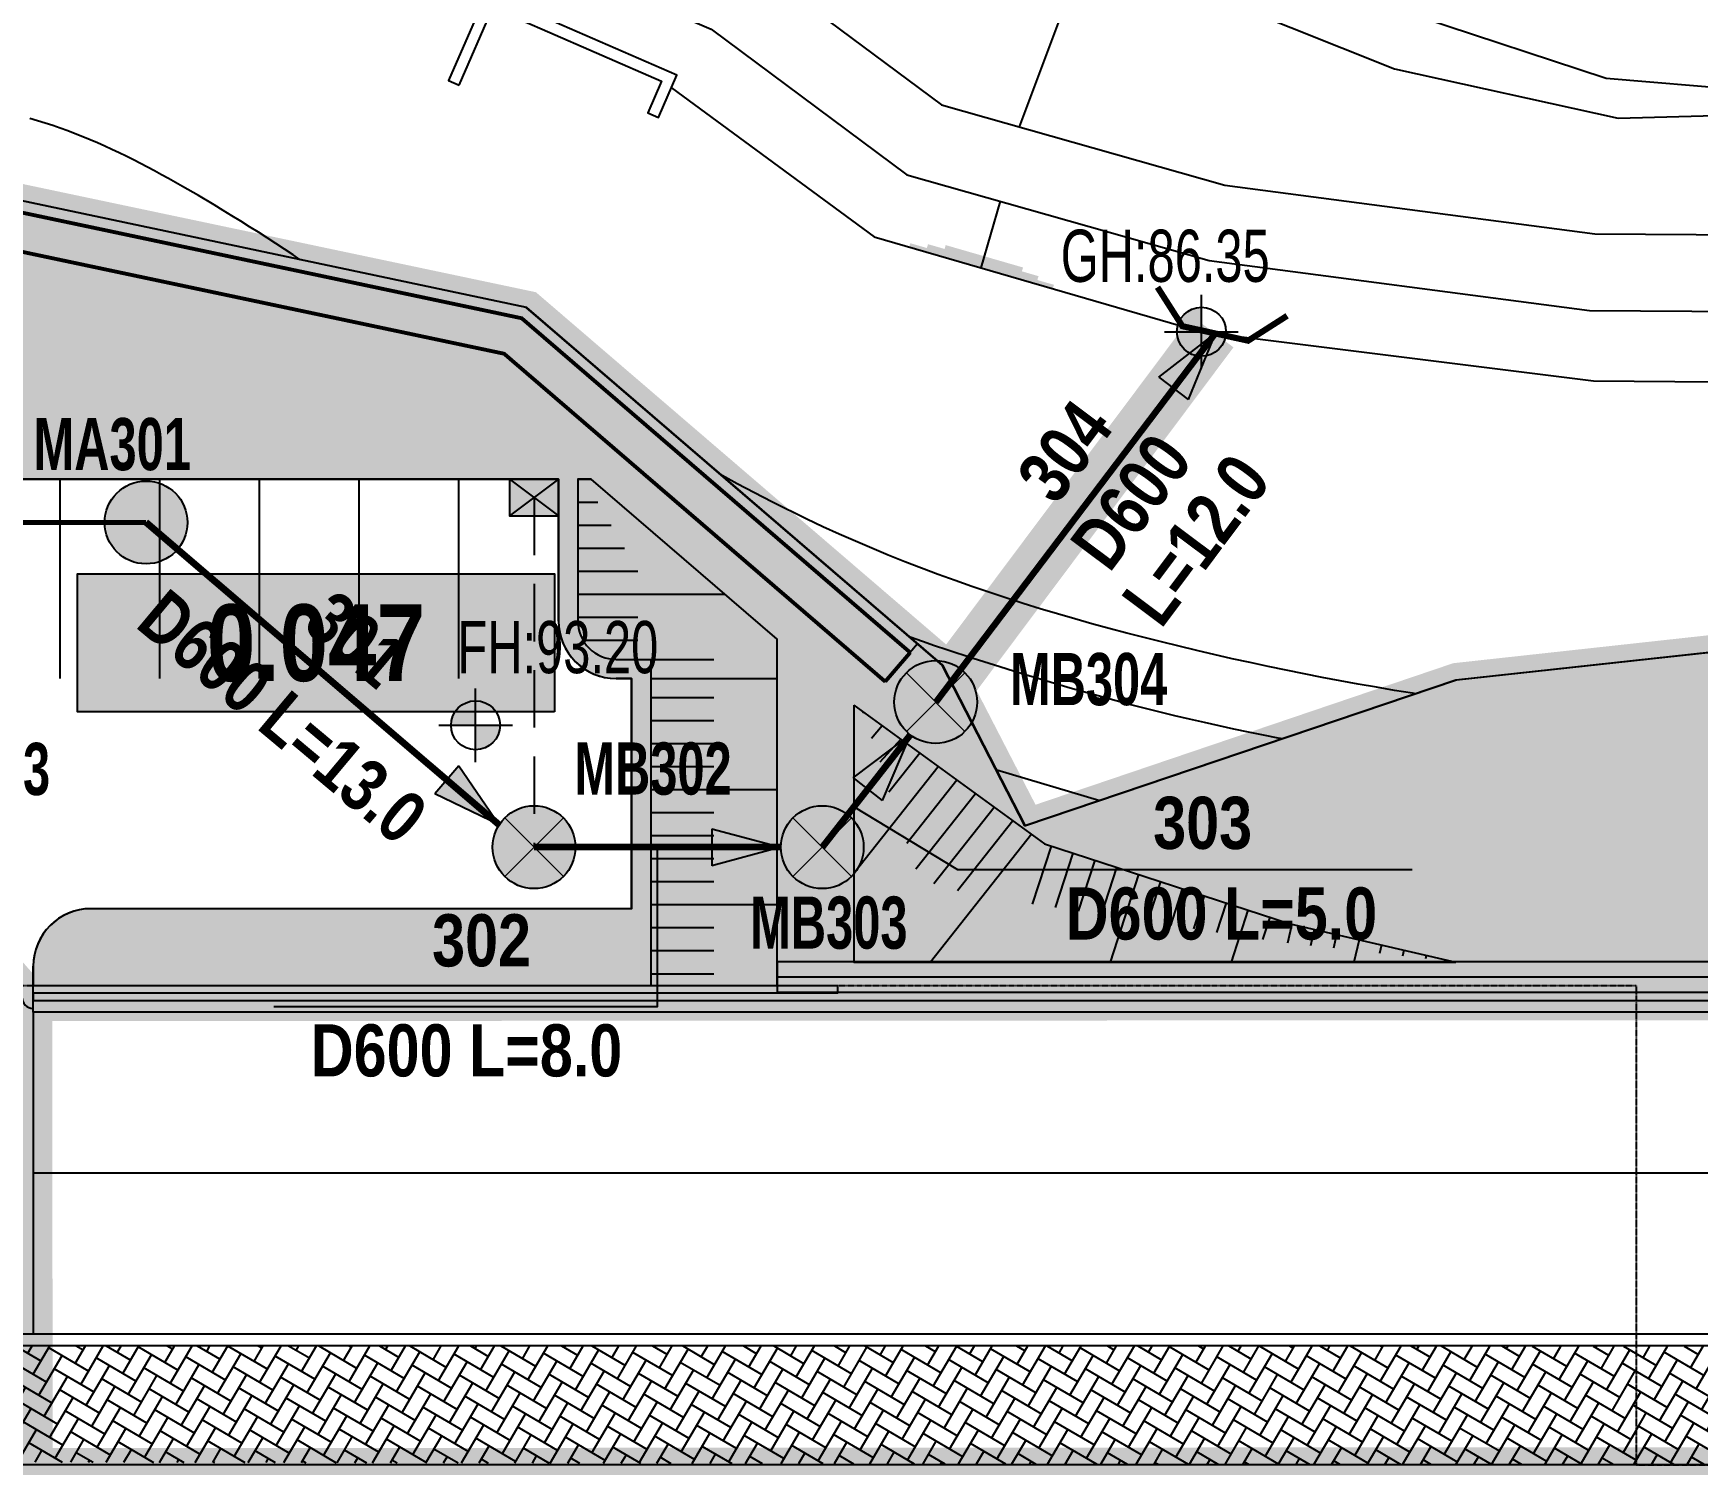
# Model space of a CAD drawing. Header units: inches. Extents: x 7998 to 323252, y 7981 to 229604.
# Drawn here: x 103070 to 146476, y 142182 to 179509 of the extents above; entities that cross this region are included whole.
import ezdxf
from ezdxf.enums import TextEntityAlignment as Align
from ezdxf.lldxf.tags import DXFTag
from ezdxf.xclip import XClip

# ---------------------------------------------------------------- set-up
doc = ezdxf.new("R2010")
doc.units = ezdxf.units.IN
doc.header["$MEASUREMENT"] = 0
doc.header["$XCLIPFRAME"] = 0
for name, pattern in [('ACAD_ISO07W100', [3, 0, -3]), ('DASHED', [0.75, 0.5, -0.25]), ('HIDDENX2', [0.75, 0.5, -0.25]), ('PHANTOM', [25, 20, -1, 1, -1, 1, -1]), ('XREF_BASE$0$HID', [2, 1.1, -0.9])]:
    doc.linetypes.add(name, pattern=pattern)
for name, color, linetype in [('-00 기호-관보호공D200-우수', 7, 'Continuous'), ('-00 기호-관보호공D600-우수', 7, 'Continuous'), ('-00 기호-우수-U형플륨관D200', 4, 'Continuous'), ('-00 기호-우수-설비관(RD)', 3, 'HIDDENX2'), ('CD_BASIN AREA', 30, 'Continuous'), ('CD_BASIN AREA_TEXT', 240, 'Continuous'), ('CD_BOX', 130, 'Continuous'), ('CD_MH_D1200', 100, 'Continuous'), ('CD_MH_D900', 100, 'Continuous'), ('CD_MH_TEXT', 100, 'Continuous'), ('CD_PIPE_TEXT', 93, 'Continuous'), ('CD_PIPE_흄관', 100, 'Continuous'), ('CD_R GULLY', 90, 'Continuous'), ('CD_SUBDRAIN PIPE D250', 50, 'DASHED'), ('CE_GH', 240, 'Continuous'), ('CE_PROPERTY LINE', 2, 'PHANTOM'), ('CE_SITE_FH', 170, 'Continuous'), ('CE_UNDER_LINE', 7, 'Continuous'), ('XREF_BASE$0$0-녹지', 71, 'Continuous'), ('XREF_BASE$0$1-1CON', 35, 'Continuous'), ('XREF_BASE$0$1-5CON', 30, 'Continuous'), ('XREF_BASE$0$1-HY', 8, 'Continuous'), ('XREF_BASE$0$1-ROAD', 1, 'Continuous'), ('XREF_BASE$0$1-낙차구조물', 7, 'Continuous'), ('XREF_BASE$0$1-물선', 5, 'Continuous'), ('XREF_BASE$0$A-조적해치', 8, 'Continuous'), ('XREF_BASE$0$CE-SLOP-FILL', 1, 'Continuous'), ('XREF_BASE$0$COL', 2, 'Continuous'), ('XREF_BASE$0$NR', 7, 'Continuous'), ('XREF_BASE$0$WID', 4, 'Continuous'), ('XREF_BASE$0$사업부지', 7, 'Continuous'), ('XREF_BASE$0$절토옹벽', 2, 'Continuous'), ('XREF_BASE$0$지상1층 평면도$0$A-PK', 6, 'Continuous'), ('XREF_BASE$0$지하2층외벽선', 6, 'Continuous'), ('날개벽', 3, 'Continuous')]:
    doc.layers.add(name, color=color, linetype=linetype)
doc.layers.add('CE_FH_TEXT', color=130, linetype='Continuous', lineweight=20)
doc.layers.add('CE_GH_TEXT', color=2, linetype='Continuous', lineweight=20)
doc.styles.get("Standard").update_dxf_attribs({"font": 'txt', "bigfont": 'whgtxt.shx'})
doc.styles.add('나눔고딕B', font='나눔고딕BOLD.TTF')
doc.styles.add('나눔고딕N', font='나눔고딕.TTF')
doc.styles.add('휴먼엑스포', font='HMFMMUEX.TTC')
tags = doc.linetypes.add('HIDDEN2', pattern=[4.7625, 3.175, -1.5875]).pattern_tags.tags
tags[6:7] = [DXFTag(74, 4), DXFTag(75, 0), DXFTag(340, '0'), DXFTag(46, 1.0), DXFTag(50, 0.0), DXFTag(44, 0.0), DXFTag(45, 0.0)]
tags[4:5] = [DXFTag(74, 4), DXFTag(75, 0), DXFTag(340, '0'), DXFTag(46, 1.0), DXFTag(50, 0.0), DXFTag(44, 0.0), DXFTag(45, 0.0)]
doc.linetypes.add('U', pattern='A,0.5,-0.0645,["U",휴먼엑스포,S=0.4,R=0,X=0,Y=-0.2],-0.4355,0.25', length=1.25)
doc.dimstyles.new('ISO-25', dxfattribs={"dimtxt": 2.5, "dimasz": 2.5, "dimexe": 1.25, "dimexo": 0.625, "dimtad": 1, "dimtxsty": 'Standard', "dimcen": 2.5, "dimadec": 0, "dimazin": 0, "dimtfac": 1, "dimtmove": 0, "dimatfit": 3, "dimfxl": 1, "dimarcsym": 0})
pattern_1 = [(59.62512505, (-197428128.22, -418529398.62), (-142.83199963, 547.356392), [1200, -400]), (149.62512505, (-197427925.96, -418529053.53), (-142.83199963, 547.356392), [1200, -400])]

# ---------------------------------------------------------------- blocks, each defined once
blk = doc.blocks.new('XREF_BASE$0$G$C0DE8C9DA')
at = {"layer": 'XREF_BASE$0$A-조적해치', "color": 8}
blk.add_arc((8900, 27500, 206000), 300, 180, 270, dxfattribs=at)
blk = doc.blocks.new('XREF_BASE$0$XREF_BASE$0$A$C5E376D50')
at = {"layer": 'Defpoints', "color": 8, "linetype": 'Continuous', "flags": 128}
blk.add_lwpolyline([(360346, 223424), (363071, 246497), (359200, 258788), (354548, 315113), (347614, 310711), (345903, 311867), (339610, 313429), (331652, 314184), (323101, 318712), (307605, 318926), (287145, 316698), (275910, 312898), (273752, 317089), (262907, 326413), (241927, 330849), (227766, 320223), (223487, 311370)], dxfattribs=at)
blk = doc.blocks.new('XREF_BASE$0$A$C6A6F38D5')
h = blk.add_hatch(color=253)
h.dxf.hatch_style = 1
h.paths.add_polyline_path([(32023, 157745), (22390, 150517), (15641, 148904), (8102, 147102), (2662, 145802), (706, 145334), (6071, 124843), (7039, 125095), (1918, 144596), (8212, 146103), (8325, 146127), (15874, 147931), (22633, 149547), (22833, 149599), (32260, 156673), (52337, 152428), (62275, 143878), (62927, 144636), (52795, 153353)])
at = {"layer": 'Defpoints', "ltscale": 150, "flags": 128}
blk.add_lwpolyline([(97630, 146144), (77170, 143916), (65936, 140116), (63777, 144307), (52932, 153630), (31952, 158067), (22680, 151109), (15558, 149251), (11138, 149290), (8047, 147602), (383, 147572), (0, 146160), (5456, 125252), (7736, 116516), (9470, 109870), (12625, 104706), (13097, 96717), (11239, 88655), (7342, 76542), (7381, 64279)], dxfattribs=at)
at = {"layer": 'XREF_BASE$0$CE-SLOP-FILL', "color": 251}
for p, q in [((54259, 149157), (54605, 149157)), ((54259, 148557), (54781, 148557)), ((54259, 147957), (55129, 147957)), ((54259, 147357), (55478, 147357)), ((54259, 146757), (55827, 146757)), ((54259, 146157), (58093, 146157)), ((54259, 145557), (55827, 145557)), ((54393, 144957), (55827, 144957)), ((56159, 144457), (57809, 144457)), ((56159, 143462), (57809, 143462)), ((56159, 142862), (57809, 142862)), ((61710, 143079), (61686, 143051)), ((62196, 142725), (61914, 142395)), ((62679, 142374), (62136, 141778)), ((56159, 142262), (57809, 142262)), ((63175, 142013), (62367, 140993)), ((56159, 141662), (57809, 141662)), ((63660, 141659), (61459, 138878)), ((64146, 141306), (62838, 139654)), ((56159, 141062), (59459, 141062)), ((64632, 140953), (63073, 138984)), ((56159, 140462), (57809, 140462)), ((65117, 140599), (63540, 138607)), ((65603, 140246), (64158, 138421)), ((56159, 139862), (57809, 139862)), ((66099, 139906), (63452, 136563)), ((66599, 139590), (66107, 138077)), ((67170, 139404), (66708, 137984)), ((56159, 139262), (57809, 139262)), ((67740, 139219), (67309, 137891)), ((68311, 139033), (67910, 137798)), ((56159, 138662), (57809, 138662)), ((68882, 138848), (68139, 136563)), ((69452, 138662), (69111, 137613)), ((70023, 138477), (69712, 137520)), ((56159, 138157), (56159, 135956)), ((56159, 138062), (59459, 138062)), ((70593, 138291), (70313, 137427)), ((71164, 138106), (70913, 137335)), ((71735, 137920), (71294, 136563)), ((72305, 137735), (72115, 137149)), ((56159, 137462), (57809, 137462)), ((72877, 137553), (72763, 137058)), ((73462, 137418), (73363, 136991)), ((74046, 137283), (73963, 136923)), ((56159, 136862), (57809, 136862)), ((74631, 137148), (74496, 136563)), ((75215, 137013), (75163, 136788)), ((75800, 136877), (75764, 136720)), ((76384, 136742), (76364, 136653)), ((76969, 136607), (76964, 136585)), ((56159, 136262), (57809, 136262))]:
    blk.add_line(p, q, dxfattribs=at)
blk.add_lwpolyline([(56159, 135956), (59459, 135957), (59459, 144982), (54605, 149157), (54259, 149157), (54259, 145457, 0.414214), (55259, 144457), (56159, 144457), (56159, 138157)], format="xyb", dxfattribs=at)
for points in [[(56159, 143957), (59459, 143957)], [(61459, 143262), (66428, 139645), (66428, 139645), (72833, 137563), (77159, 136563)], [(61459, 143262), (61459, 136563), (77159, 136563)]]:
    blk.add_lwpolyline(points, dxfattribs=at)
at = {"layer": 'XREF_BASE$0$절토옹벽', "color": 8, "linetype": 'ByBlock', "ltscale": 5, "const_width": 100, "flags": 128}
for points in [[(62927, 144636), (52795, 153353), (32023, 157745), (22390, 150517), (15641, 148904), (8102, 147102), (4601, 146265), (723, 145338), (6071, 124843)], [(62275, 143878), (52337, 152428), (32260, 156673), (22824, 149593), (15874, 147931), (8222, 146103), (1918, 144596), (7039, 125095)], [(62275, 143878), (62927, 144636)]]:
    blk.add_lwpolyline(points, dxfattribs=at)
blk = doc.blocks.new('XREF_BASE$0$A$C55BF2D68')
at = {"layer": 'Defpoints', "color": 8, "elevation": 103000, "flags": 128}
blk.add_lwpolyline([(144915, 50641), (147641, 73715), (143769, 86006), (139117, 142330), (132183, 137929), (130472, 139085), (124179, 140647), (116221, 141402), (107671, 145930), (92175, 146144), (71714, 143916), (60480, 140116), (58322, 144307), (47476, 153630), (26496, 158067)], dxfattribs=at)
blk = doc.blocks.new('XREF_BASE', base_point=(0, 0))
at = {"layer": 'XREF_BASE$0$0-녹지'}
h = blk.add_hatch(color=254, dxfattribs=at)
h.dxf.hatch_style = 1
edge = h.paths.add_edge_path()
edge.add_arc((133461, 52569), 17500, 296.8893, 329.8113)
edge.add_arc((160256, 36981), 13500, 90.087, 149.8113, ccw=False)
edge.add_line((160236, 50481), (160682, 50481))
edge.add_line((160682, 50481), (160682, 45292))
edge.add_line((160682, 45292), (176682, 45301))
edge.add_line((176682, 45301), (184808, 50635))
edge.add_line((184808, 50635), (200764, 63591))
edge.add_line((200764, 63591), (200122, 64430))
edge.add_line((200122, 64430), (200872, 65038))
edge.add_line((200872, 65038), (200872, 68885))
edge.add_line((200872, 68885), (205269, 68885))
edge.add_line((205269, 68885), (205269, 81694))
edge.add_line((205269, 81694), (211599, 81694))
edge.add_line((211599, 81694), (211599, 91785))
edge.add_line((211599, 91785), (205269, 91785))
edge.add_line((205269, 91785), (205272, 127088))
edge.add_line((205272, 127088), (205069, 127088))
edge.add_line((205069, 127088), (205033, 155289))
edge.add_line((205033, 155289), (186237, 155289))
edge.add_line((186237, 155289), (179429, 160842))
edge.add_line((179429, 160842), (178797, 160068))
edge.add_line((178797, 160068), (185881, 154289))
edge.add_line((185881, 154289), (103072, 154288))
edge.add_line((103072, 154288), (103072, 154488))
edge.add_line((103072, 154488), (103072, 155188))
edge.add_arc((104572, 155188), 1500, 90, 180, ccw=False)
edge.add_line((104572, 156688), (118672, 156688))
edge.add_line((118672, 156688), (118672, 162688))
edge.add_line((118672, 162688), (118272, 162688))
edge.add_arc((118272, 164188), 1500, 180, 270, ccw=False)
edge.add_line((116772, 164188), (116772, 167888))
edge.add_line((116772, 167888), (87972, 167888))
edge.add_line((87972, 167888), (87972, 164188))
edge.add_arc((86472, 164188), 1500, 270, 360, ccw=False)
edge.add_line((86472, 162688), (83852, 162688))
edge.add_line((83852, 162688), (82894, 166371))
edge.add_line((82894, 166371), (66824, 162170))
edge.add_line((66824, 162170), (71408, 144597))
edge.add_arc((70442, 144340), 1000, 276.6298, 14.8497, ccw=False)
edge.add_arc((70010, 147750), 4437, 254.0004, 277.0886, ccw=False)
edge.add_line((68787, 143485), (70065, 143819))
edge.add_line((70065, 143819), (64960, 163338))
edge.add_line((64960, 163338), (71226, 164827))
edge.add_line((71226, 164827), (78886, 166667))
edge.add_line((78886, 166667), (85859, 168323))
edge.add_line((85859, 168323), (95266, 175399))
edge.add_line((95266, 175399), (115343, 171153))
edge.add_line((115343, 171153), (125281, 162604))
edge.add_line((125281, 162604), (125933, 163362))
edge.add_line((125933, 163362), (126135, 163596))
edge.add_line((126135, 163596), (126784, 163033))
edge.add_line((126784, 163033), (128945, 158845))
edge.add_line((128945, 158845), (140180, 162645))
edge.add_line((140180, 162645), (160640, 164873))
edge.add_line((160640, 164873), (176136, 164659))
edge.add_line((176136, 164659), (184686, 160131))
edge.add_line((184686, 160131), (192645, 159376))
edge.add_line((192645, 159376), (198937, 157814))
edge.add_line((198937, 157814), (200648, 156658))
edge.add_line((200648, 156658), (207583, 161059))
edge.add_line((207583, 161059), (212234, 104735))
edge.add_line((212234, 104735), (216106, 92444))
edge.add_line((216106, 92444), (213381, 69370))
edge.add_line((213381, 69370), (164803, 31697))
edge.add_line((164803, 31697), (164491, 35690))
edge.add_line((164491, 35690), (156725, 38010))
edge.add_line((156725, 38010), (156962, 44847))
edge.add_line((156962, 44847), (154690, 48543))
edge.add_line((154690, 48543), (151216, 39012))
edge.add_line((151216, 39012), (142817, 34754))
edge.add_line((142817, 34754), (141724, 30226))
edge.add_line((141724, 30226), (144803, 18729))
edge.add_line((144803, 18729), (138251, 19528))
edge.add_line((138251, 19528), (134150, 28629))
edge.add_line((134150, 28629), (125571, 33690))
edge.add_line((125571, 33690), (116093, 37925))
edge.add_line((116093, 37925), (103514, 45713))
edge.add_line((103514, 45713), (97837, 51675))
edge.add_line((97837, 51675), (95263, 54378))
edge.add_line((95263, 54378), (78650, 64680))
edge.add_line((78650, 64680), (74030, 71026))
edge.add_line((74030, 71026), (70390, 83008))
edge.add_line((70390, 83008), (70352, 95271))
edge.add_line((70352, 95271), (74248, 107384))
edge.add_line((74248, 107384), (76107, 115445))
edge.add_line((76107, 115445), (75634, 123435))
edge.add_line((75634, 123435), (72479, 128599))
edge.add_line((72479, 128599), (72371, 129016))
edge.add_arc((69656, 120961), 8500, 360, 71.3731, ccw=False)
edge.add_line((78156, 120961), (78156, 82685))
edge.add_arc((107656, 82685), 29500, 180, 238.204)
edge.add_line((92113, 57612), (124240, 37695))
edge.add_arc((133461, 52569), 17500, 238.204, 296.8893)
at = {"layer": 'XREF_BASE$0$사업부지', "linetype": 'Continuous', "ltscale": 10}
h = blk.add_hatch(dxfattribs=at)
h.set_pattern_fill('AR-HBONE', color=8, scale=100, angle=14.6251, style=0)
h.set_pattern_definition(pattern_1)
h.paths.add_polyline_path([(144869, 142188), (144869, 145281), (138248, 145281), (138248, 142188)])
h.paths.add_polyline_path([(138248, 142188), (138248, 145281), (97774, 145288, 0.360494), (95271, 142268)])
h = blk.add_hatch(dxfattribs=at)
h.set_pattern_fill('AR-HBONE', color=8, scale=100, angle=14.6251, style=0)
h.set_pattern_definition(pattern_1)
edge = h.paths.add_edge_path()
edge.add_arc((226784, 143735), 43739, 177.9738, 182.0262, ccw=False)
edge.add_line((183072, 145281), (144869, 145281))
edge.add_line((144869, 145281), (144869, 142188))
edge.add_line((144869, 142188), (183072, 142188))
at = {"color": 8}
blk.add_line((185672, 142188), (94972, 142188), dxfattribs=at)
at = {"layer": 'Defpoints', "linetype": 'Continuous', "flags": 128}
blk.add_lwpolyline([(160644, 164875), (140184, 162647), (128949, 158847), (126791, 163038), (115945, 172361), (94966, 176798), (85693, 169840), (78571, 167982), (74151, 168021), (71060, 166333), (63397, 166303), (63014, 164891), (68470, 143983), (70749, 135247), (72484, 128601), (75639, 123437), (76111, 115448), (74252, 107386), (70356, 95272), (70394, 83010)], dxfattribs=at)
at = {"layer": 'XREF_BASE$0$0-녹지', "color": 8}
blk.add_lwpolyline([(160640, 164873), (140180, 162645), (128945, 158845), (126784, 163033), (126135, 163596), (125933, 163362), (125281, 162604), (115343, 171153), (95266, 175399)], dxfattribs=at)
blk.add_lwpolyline([(87972, 167888), (116772, 167888), (116772, 164188, 0.414214), (118272, 162688), (118672, 162688), (118672, 156688), (104572, 156688, 0.414214), (103072, 155188), (103072, 154688), (124047, 154688), (124047, 154488), (103072, 154488), (103072, 154288), (185881, 154289)], format="xyb", dxfattribs=at)
at = {"layer": 'XREF_BASE$0$1-1CON', "color": 8, "linetype": 'Continuous', "elevation": 91000}
for points in [[(110034, 173609), (109847, 173734), (109622, 173884), (109396, 174033), (109169, 174180), (108942, 174326), (108713, 174471), (108484, 174615), (108253, 174757), (108022, 174898), (107790, 175038), (107378, 175282), (106963, 175522), (106782, 175625), (106601, 175727), (106419, 175827), (106237, 175927), (106053, 176024), (105869, 176121), (105684, 176215), (105498, 176308), (105311, 176399), (105123, 176488), (104934, 176574), (104744, 176658), (104553, 176740), (104361, 176819), (104167, 176896), (103973, 176970), (103777, 177041), (103580, 177109), (103382, 177173), (103182, 177235), (102981, 177293)], [(135657, 161115), (135540, 161137), (135153, 161213), (134767, 161291), (134382, 161371), (133997, 161455), (133612, 161541), (133228, 161629), (132845, 161720), (132462, 161813), (132079, 161909), (131697, 162007), (131315, 162107), (130934, 162210), (130553, 162315), (130173, 162422), (129793, 162532), (129414, 162643), (129035, 162757), (128657, 162873), (128279, 162991), (127585, 163212), (126893, 163440), (126577, 163546), (126262, 163653), (125939, 163765)]]:
    blk.add_lwpolyline(points, dxfattribs=at)
at = {"layer": 'XREF_BASE$0$1-5CON', "color": 8, "linetype": 'Continuous', "elevation": 90000}
blk.add_lwpolyline([(139133, 162291), (139042, 162305), (138570, 162381), (138098, 162460), (137627, 162543), (137156, 162628), (136686, 162717), (136216, 162809), (135746, 162904), (135277, 163002), (134809, 163103), (134340, 163207), (133417, 163419), (132495, 163643), (132040, 163757), (131586, 163874), (131133, 163995), (130681, 164118), (130230, 164246), (129780, 164377), (129331, 164511), (128884, 164650), (128438, 164792), (127994, 164939), (127551, 165089), (127110, 165244), (126671, 165403), (126235, 165567), (125800, 165736), (125368, 165908), (124938, 166086), (124510, 166269), (124085, 166457), (123663, 166649), (123243, 166847), (122330, 167293), (121431, 167765), (121035, 167981)], dxfattribs=at)
at = {"layer": 'XREF_BASE$0$1-HY', "color": 8}
for points in [[(85028, 206302), (87477, 203377), (89970, 199079), (91645, 195727), (96687, 190742), (98480, 189763), (100549, 189098), (110000, 188227), (116840, 186240), (119680, 184941), (121869, 185211), (128535, 182449), (134490, 180214), (138570, 178587), (144406, 177301), (151059, 177487)], [(119713, 178095), (124998, 174205), (133535, 171733), (143759, 170455), (158613, 170331), (172816, 170067), (187213, 170609)], [(130890, 159503), (128197, 160297)]]:
    blk.add_lwpolyline(points, dxfattribs=at)
at = {"layer": 'XREF_BASE$0$1-ROAD', "color": 8}
blk.add_lwpolyline([(93322, 196222), (97540, 191714), (99166, 190375), (103700, 190161), (110199, 189109), (116514, 188089), (122065, 186412), (128921, 183597), (134846, 181218), (139228, 179942), (144089, 178349), (151136, 177757), (161572, 177544), (167987, 177633), (176422, 178305), (184552, 179690), (190088, 180728), (199715, 182579), (213042, 185273), (222229, 187651)], dxfattribs=at)
at = {"layer": 'XREF_BASE$0$1-낙차구조물', "color": 8}
blk.add_lwpolyline([(114177, 178164), (115055, 180181), (116339, 179622), (119459, 178264), (119100, 177439), (119375, 177319), (119854, 178419), (116459, 179897), (114900, 180576), (113902, 178283)], close=True, dxfattribs=at)
at = {"layer": 'XREF_BASE$0$1-물선', "color": 8}
for points in [[(84417, 204914), (85435, 204412), (90429, 195929), (93916, 190894), (97015, 187922), (100684, 186929), (106323, 185894), (111494, 184956), (115701, 183967), (121758, 181366), (126754, 177649), (134143, 175555), (143793, 174285), (158329, 174194), (172454, 174065), (186275, 175422), (199057, 177819), (213007, 180263), (220731, 182401), (227724, 184686), (233225, 186274), (244301, 188204), (257471, 187814), (266777, 187343)], [(84011, 204473), (83711, 203397), (88743, 194851), (92387, 189590), (95999, 186125), (100242, 184977), (105964, 183926), (111087, 182997), (115073, 182060), (120753, 179621), (125855, 175825), (133738, 173591), (143656, 172286), (158313, 172194), (172543, 172064), (186558, 173440), (199414, 175851), (213352, 178293), (220445, 180016), (228346, 182738), (233913, 184239), (244357, 186030), (260477, 184957), (267153, 184662)]]:
    blk.add_lwpolyline(points, dxfattribs=at)
at = {"layer": 'XREF_BASE$0$A-조적해치', "color": 8}
for p, q in [((103072, 153988), (103072, 154288)), ((183072, 153988), (103072, 153988)), ((183072, 145588), (97774, 145588))]:
    blk.add_line(p, q, dxfattribs=at)
at = {"layer": 'XREF_BASE$0$COL', "color": 8}
blk.add_lwpolyline([(124047, 154488), (103072, 154488), (103072, 154688), (124047, 154688)], close=True, dxfattribs=at)
at = {"layer": 'XREF_BASE$0$NR', "color": 8, "linetype": 'Continuous'}
for p, q in [((128788, 177073), (130526, 181702)), ((128290, 175135), (127787, 173397))]:
    blk.add_line(p, q, dxfattribs=at)
for points in [[(129660, 172855), (125914, 173940), (129690, 172956), (125943, 174041)], [(129257, 173081), (126376, 173915), (129287, 173182), (126405, 174016)], [(128854, 173307), (126837, 173891), (128884, 173408), (126866, 173992)]]:
    blk.add_solid(points, dxfattribs=at)
at = {"layer": 'XREF_BASE$0$WID', "color": 8}
for p, q in [((103772, 162688), (103772, 167888)), ((106372, 162688), (106372, 167888)), ((108972, 162688), (108972, 167888)), ((111572, 162688), (111572, 167888)), ((114172, 162688), (114172, 167888)), ((116772, 164188), (116772, 167888)), ((116772, 164188), (116772, 167888)), ((118672, 162688), (118272, 162688)), ((118672, 156688), (118672, 162688)), ((118672, 156688), (104572, 156688)), ((103072, 154688), (103072, 155188)), ((103072, 154288), (103072, 154488)), ((204572, 154288), (103072, 154288)), ((103072, 153988), (103072, 145588)), ((183072, 149788), (103072, 149788)), ((183072, 145288), (97774, 145288))]:
    blk.add_line(p, q, dxfattribs=at)
blk.add_lwpolyline([(116772, 167888), (87972, 167888), (87972, 164188)], dxfattribs=at)
for centre, start, end in [((118272, 164188), 180, 270), ((104572, 155188), 90, 180)]:
    blk.add_arc(centre, 1500, start, end, dxfattribs=at)
at = {"layer": 'XREF_BASE$0$지하2층외벽선', "color": 8, "linetype": 'XREF_BASE$0$HID'}
blk.add_lwpolyline([(194072, 69088), (105272, 69088), (105272, 78588), (89672, 78588), (89672, 154688), (144869, 154688), (144869, 142188), (185672, 142188), (185672, 127088), (205072, 127088), (205072, 80588), (194072, 69088)], dxfattribs=at)
ref = blk.add_blockref('XREF_BASE$0$XREF_BASE$0$A$C5E376D50', (-146978, -154052))
XClip(ref).set_block_clipping_path([(154965.4345864058, 162053.3751671459), (438965.4345861674, 383653.3751671459)])
at = {"color": 8}
blk.add_blockref('XREF_BASE$0$G$C0DE8C9DA', (94172, 126888), dxfattribs=at)
at = {"layer": 'XREF_BASE$0$절토옹벽'}
blk.add_blockref('XREF_BASE$0$A$C6A6F38D5', (63014, 18731), dxfattribs=at)
at = {"layer": 'XREF_BASE$0$지상1층 평면도$0$A-PK'}
blk.add_blockref('XREF_BASE$0$A$C55BF2D68', (68452, 18734, -103000), dxfattribs=at)
blk = doc.blocks.new('A$C22D04AE8')
at = {"layer": 'CE_GH'}
h = blk.add_hatch(color=256, dxfattribs=at)
h.paths.add_polyline_path([(0, 0), (0, 800, 0.414214), (-800, 0)])
h.paths.add_polyline_path([(800, 0), (0, 0), (0, -800, 0.414214)])
for points in [[(0, -1200), (0, 1200)], [(-1200, 0), (1200, 0)]]:
    blk.add_lwpolyline(points, dxfattribs=at)
blk.add_circle((0, 0), 800, dxfattribs=at)
blk = doc.blocks.new('A$C3DCB3920')
at = {"layer": 'CD_R GULLY', "linetype": 'ByBlock'}
blk.add_hatch(color=255, dxfattribs=at).paths.add_polyline_path([(800, -600), (800, 600), (-800, 600), (-800, -600)])
blk.add_lwpolyline([(800, -600), (800, 600), (-800, 600), (-800, -600)], close=True, dxfattribs=at)
at = {"layer": 'CD_R GULLY', "color": 1, "linetype": 'ByBlock'}
for points in [[(800, 600), (-800, -600)], [(-800, 600), (800, -600)]]:
    blk.add_lwpolyline(points, dxfattribs=at)
blk = doc.blocks.new('_Open30 D')
at = {"linetype": 'ByBlock'}
blk.add_hatch(color=256, dxfattribs=at).paths.add_polyline_path([(-1, 0.268), (-1, -0.268), (0, 0)])
at = {"color": 0, "linetype": 'ByBlock', "lineweight": -2}
for p, q in [((-1, 0.268), (0, 0)), ((0, 0), (-1, -0.268))]:
    blk.add_line(p, q, dxfattribs=at)
at = {"linetype": 'ByBlock'}
blk.add_lwpolyline([(-1, 0.268), (-1, -0.268)], dxfattribs=at)
blk = doc.blocks.new('CD_MH_D1200')
at = {"layer": 'CD_MH_D1200'}
h = blk.add_hatch(color=255, dxfattribs=at)
edge = h.paths.add_edge_path()
edge.add_arc((0, 0), 1350, 0, 360)
at = {"layer": 'CD_MH_D1200', "color": 1, "lineweight": 20}
for points in [[(-955, 955), (955, -955)], [(-955, -955), (955, 955)]]:
    blk.add_lwpolyline(points, dxfattribs=at)
at = {"layer": 'CD_MH_D1200'}
blk.add_circle((0, 0), 1350, dxfattribs=at)
blk = doc.blocks.new('FH P')
at = {"layer": 'CE_SITE_FH', "lineweight": 25}
h = blk.add_hatch(color=256, dxfattribs=at)
h.paths.add_polyline_path([(0, 0), (0, 800, 0.414214), (-800, 0)])
h.paths.add_polyline_path([(800, 0), (0, 0), (0, -800, 0.414214)])
for points in [[(0, -1200), (0, 1200)], [(-1200, 0), (1200, 0)]]:
    blk.add_lwpolyline(points, dxfattribs=at)
blk.add_circle((0, 0), 800, dxfattribs=at)
blk = doc.blocks.new('FDGSG')
at = {"layer": 'CD_BOX', "linetype": 'ByBlock'}
h = blk.add_hatch(color=254, dxfattribs=at)
h.dxf.hatch_style = 1
h.paths.add_polyline_path([(7773, 0), (-7773, 0), (-7773, 4500), (7773, 4500)])
blk.add_lwpolyline([(7773, 0), (-7773, 0), (-7773, 4500), (7773, 4500)], close=True, dxfattribs=at)
blk = doc.blocks.new('CD_MH_D900')
at = {"layer": 'CD_MH_D900', "linetype": 'ByBlock'}
h = blk.add_hatch(color=255, dxfattribs=at)
edge = h.paths.add_edge_path()
edge.add_arc((0, 0), 1350, 0, 360)
at = {"layer": 'CD_MH_D900'}
blk.add_circle((0, 0), 1350, dxfattribs=at)

msp = doc.modelspace()

# ---------------------------------------------------------------- linework, layer by layer
at = {"layer": '-00 기호-관보호공D200-우수', "linetype": 'ACAD_ISO07W100', "ltscale": 300, "const_width": 1360}
msp.add_lwpolyline([(83670, 153197), (102430, 153185)], dxfattribs=at)
at = {"layer": '-00 기호-관보호공D600-우수', "linetype": 'ACAD_ISO07W100', "ltscale": 300, "const_width": 1360}
msp.add_lwpolyline([(133825, 171727), (126603, 162070)], dxfattribs=at)
at = {"layer": '-00 기호-우수-U형플륨관D200', "linetype": 'ByBlock'}
for points in [[(122461, 155305), (175405, 155305)], [(122466, 155305), (122466, 154482)], [(122461, 154505), (175405, 154505)]]:
    msp.add_lwpolyline(points, dxfattribs=at)
at = {"layer": '-00 기호-우수-U형플륨관D200', "linetype": 'U', "ltscale": 1600, "flags": 128}
msp.add_lwpolyline([(122461, 154905), (175405, 154905)], dxfattribs=at)
at = {"layer": '-00 기호-우수-설비관(RD)', "linetype": 'DASHED', "ltscale": 2000, "const_width": 133}
msp.add_lwpolyline([(106011, 166753), (99345, 166753)], dxfattribs=at)
at = {"layer": 'CD_BASIN AREA', "linetype": 'DASHED', "ltscale": 10000, "const_width": 960, "flags": 128}
for points in [[(200609, 156702), (198963, 157813), (192670, 159372), (184711, 160122), (176158, 164645), (160662, 164851), (140203, 162611), (128970, 158805), (126810, 162995), (115959, 172313), (94977, 176737), (85691, 169834), (78569, 167976), (74138, 168017), (71058, 166327), (63392, 166294), (63009, 164883), (66120, 152932), (68499, 143908), (70783, 135173), (72511, 128528), (72521, 128528), (75679, 123366), (75733, 122475)], [(97606, 176234), (97606, 160460), (103087, 154230)], [(127472, 161710), (118687, 154239), (103087, 154230), (103092, 145230), (103094, 142134), (185707, 142180), (185715, 127079)], [(103094, 142134), (96670, 142182), (83596, 158122), (71693, 157751), (65298, 156082)], [(118687, 154239), (183087, 154274), (204064, 154286), (204080, 126894)]]:
    msp.add_lwpolyline(points, dxfattribs=at)
at = {"layer": 'CD_PIPE_TEXT', "color": 7}
for points in [[(139032, 157696), (127182, 157696), (124466, 159335)], [(109340, 154128), (119345, 154128), (119347, 158285)]]:
    msp.add_lwpolyline(points, dxfattribs=at)
at = {"layer": 'CD_SUBDRAIN PIPE D250', "ltscale": 3000}
msp.add_lwpolyline([(116130, 167402), (116130, 158285)], dxfattribs=at)
at = {"layer": 'CE_PROPERTY LINE', "color": 8, "ltscale": 150, "const_width": 480, "flags": 128}
msp.add_lwpolyline([(94952, 176794), (85680, 169836), (78558, 167978), (74138, 168017), (71047, 166329), (63383, 166299), (63000, 164887), (68456, 143979), (70736, 135243), (72470, 128597), (75625, 123433), (76098, 115444), (74239, 107382), (70342, 95268), (70381, 83006), (74021, 71024), (78641, 64678), (95254, 54375), (97828, 51673), (103505, 45711), (116084, 37923), (125561, 33688), (134141, 28627), (138242, 19526), (141364, 19130), (144794, 18727), (141715, 30224), (142808, 34754), (151206, 39010), (154680, 48541), (156953, 44845), (156716, 38008), (164482, 35687), (164774, 31950), (165001, 31855), (213371, 69368), (216097, 92442), (212225, 104733), (207574, 161057), (200639, 156656), (198928, 157812), (192636, 159374), (184677, 160129), (176127, 164657), (160631, 164871), (140170, 162643), (128936, 158843), (126778, 163034), (115932, 172357)], close=True, dxfattribs=at)
at = {"layer": 'CE_UNDER_LINE', "color": 8, "linetype": 'HIDDEN2', "ltscale": 1000}
msp.add_lwpolyline([(183074, 142179, 240, 240, 0), (185676, 142179, 240, 240, 0), (185709, 127084, 240, 240, 0), (205081, 127079, 240, 240, 0), (205281, 69079, 240, 240, 0), (105281, 69079, 240, 240, 0), (105281, 75979, 240, 240, 0), (102781, 75979, 240, 240, 0), (102781, 78579, 240, 240, 0), (89670, 78579, 240, 240, 0), (89670, 154679, 240, 240, 0), (144881, 154679, 240, 240, 0), (185401, 154684, 240, 240, 0), (185401, 154384, 240, 240, 0), (183374, 154384, 240, 240, 0), (183357, 154284, 240, 240, 0), (183286, 154172, 240, 240, 0), (183074, 154084, 240, 240, 0), (183074, 142184, 0, 0, 0)], format="xyseb", dxfattribs=at)
at = {"layer": '날개벽'}
msp.add_lwpolyline([(132388, 172888, 160, 160, 0), (133037, 171871, 160, 160, 0), (134751, 171493, 160, 160, 0), (135768, 172142, 0, 0, 0)], format="xyseb", dxfattribs=at)

# ---------------------------------------------------------------- block references
at = {"layer": '-00 기호-우수-U형플륨관D200', "linetype": 'U', "ltscale": 1600}
msp.add_blockref('XREF_BASE', (-2, -6), dxfattribs=at)
at = {"layer": 'CD_BOX', "linetype": 'ByBlock', "xscale": 0.8, "yscale": 0.8, "zscale": 0.8}
msp.add_blockref('FDGSG', (110442, 161816), dxfattribs=at)
at = {"layer": 'CD_MH_D1200', "linetype": 'ByBlock', "xscale": 0.8, "yscale": 0.8, "zscale": 0.8}
for p in [(126603, 162070), (116130, 158285), (123645, 158285)]:
    msp.add_blockref('CD_MH_D1200', p, dxfattribs=at)
at = {"layer": 'CD_MH_D900', "linetype": 'ByBlock', "xscale": 0.8, "yscale": 0.8, "zscale": 0.8}
msp.add_blockref('CD_MH_D900', (106011, 166753), dxfattribs=at)
at = {"layer": 'CD_R GULLY', "linetype": 'ByBlock', "xscale": 0.8, "yscale": 0.8, "zscale": 0.8}
msp.add_blockref('A$C3DCB3920', (116130, 167402), dxfattribs=at)
at = {"layer": 'CE_GH', "linetype": 'ByBlock', "xscale": 0.8, "yscale": 0.8, "zscale": 0.8}
msp.add_blockref('A$C22D04AE8', (133533, 171727), dxfattribs=at)
at = {"layer": 'CE_SITE_FH', "lineweight": 25, "xscale": 0.8, "yscale": 0.8, "zscale": 0.8}
msp.add_blockref('FH P', (114604, 161464), dxfattribs=at)

# ---------------------------------------------------------------- texts
at = {"layer": 'CD_BASIN AREA_TEXT', "style": '나눔고딕B', "width": 0.85}
msp.add_text('0.047', height=2000, dxfattribs=at).set_placement((110442, 163616), align=Align.MIDDLE_CENTER)
at = {"layer": 'CD_MH_TEXT', "style": '나눔고딕B', "width": 0.7}
for s, p in [('MA301', (105129, 168797)), ('MB304', (130592, 162669)), ('MB302', (119232, 160337)), ('MB113', (101458, 160327)), ('MB303', (123818, 156319))]:
    msp.add_text(s, height=1360, dxfattribs=at).set_placement(p, align=Align.MIDDLE_CENTER)
at = {"layer": 'CD_PIPE_TEXT', "style": '나눔고딕B', "width": 0.85}
for s, rotation, p in [('304', 53.2094, (129966, 168608)), ('D600', 53.2094, (131697, 167299)), ('L=12.0', 53.2094, (133391, 166305)), ('D600 L=13.0', 320.0761, (109577, 161686)), ('301', 320.0761, (111492, 163708))]:
    msp.add_text(s, height=1360, rotation=rotation, dxfattribs=at).set_placement(p, align=Align.MIDDLE_CENTER)
for s, p in [('303', (133565, 158921)), ('D600 L=5.0', (134057, 156556)), ('302', (114760, 155857)), ('D600 L=8.0', (114369, 152987))]:
    msp.add_text(s, height=1360, dxfattribs=at).set_placement(p, align=Align.MIDDLE_CENTER)
at = {"layer": 'CE_FH_TEXT', "lineweight": 20, "style": '나눔고딕N', "width": 0.7}
msp.add_text('FH:93.20', height=1360, dxfattribs=at).set_placement((114132, 163503), align=Align.MIDDLE_LEFT)
at = {"layer": 'CE_GH_TEXT', "color": 2, "lineweight": 20, "style": '나눔고딕N', "width": 0.7}
msp.add_text('GH:86.35', height=1360, dxfattribs=at).set_placement((129865, 173707), align=Align.MIDDLE_LEFT)

# ---------------------------------------------------------------- leaders
at = {"layer": 'CD_PIPE_흄관'}
for points in [[(133894, 171682), (126603, 162070)], [(115222, 158869), (106011, 166753)], [(125938, 161219), (123645, 158285)], [(122565, 158285), (116130, 158285)]]:
    msp.add_leader(points, dimstyle='ISO-25', override={"dimasz": 1800, "dimclrd": 256, "dimldrblk": '_Open30 D', "dimlwd": 65535}, dxfattribs=at)

doc.saveas('drawing.dxf')
